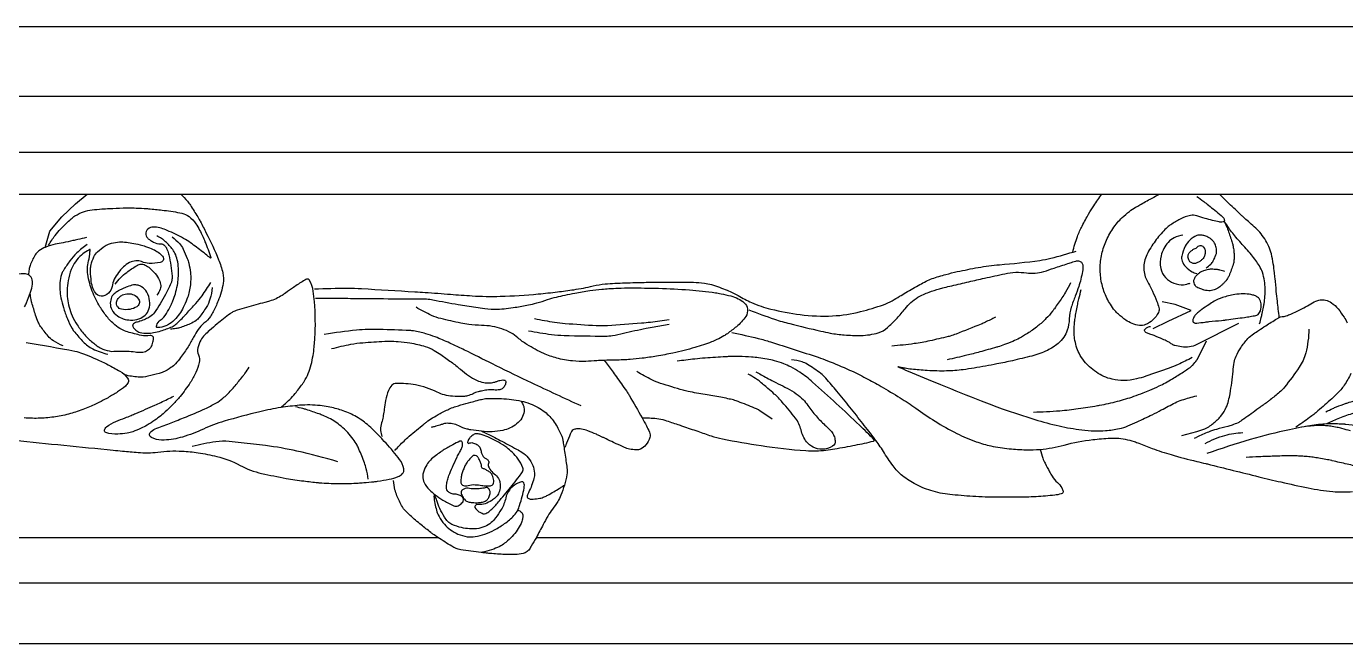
# Model space of a CAD drawing. Header units: millimetres. Extents: x 119.1 to 211.3, y 226 to 289.5.
# Drawn here: x 195.33 to 200.98, y 235.66 to 238.31 of the extents above; entities that cross this region are included whole.
import ezdxf

# ---------------------------------------------------------------- set-up
doc = ezdxf.new("R2010")
doc.units = ezdxf.units.MM

# ---------------------------------------------------------------- blocks, each defined once
blk = doc.blocks.new('*U272')
at = {"color": 0}
for p, q in [((-5.5, 1.3246), (5.5, 1.3246)), ((-5.5, 1.0257), (5.5, 1.0257)), ((-5.5, 0.7848), (5.5, 0.7848)), ((-5.5, 0.6046), (5.5, 0.6046)), ((-5.5, -0.8685), (-4.422, -0.8685)), ((-1.1884, -0.8685), (2.2457, -0.8685)), ((2.6683, -0.8685), (5.5, -0.8685)), ((-5.5, -1.064), (5.5, -1.064)), ((-5.5, -1.3246), (5.5, -1.3246))]:
    blk.add_line(p, q, dxfattribs=at)
for points in [[(-5.5, 0.5948, -0.006369), (-5.4698, 0.573, -0.009162), (-5.4493, 0.5571, -0.005443), (-5.3957, 0.5132, -0.030468), (-5.3867, 0.5047, -0.089121), (-5.3823, 0.4979, -0.122519), (-5.3814, 0.492, -0.261688), (-5.3857, 0.4858, -0.154298), (-5.3978, 0.484, -0.017001), (-5.4038, 0.4852, -0.003639), (-5.432, 0.4919, -0.011665), (-5.464, 0.5005, -0.01023), (-5.5, 0.5119)], [(-5.1459, 0.0757, -0.002379), (-5.154, 0.1448, -0.003877), (-5.1585, 0.1873, -0.000634), (-5.1638, 0.2428, 0.001477), (-5.1662, 0.2666, 0.016295), (-5.1713, 0.3051, 0.014482), (-5.1798, 0.348, 0.048156), (-5.1904, 0.3799, 0.043955), (-5.2082, 0.4122, 0.024083), (-5.2296, 0.441, 0.035842), (-5.2463, 0.4586, 0.009209), (-5.2726, 0.4817, -0.010932), (-5.2946, 0.5012, -0.001443), (-5.3063, 0.5121, -0.000304), (-5.3615, 0.5638, -0.006525), (-5.3736, 0.5754, -0.00265), (-5.4028, 0.6046)], [(1.1444, 0.6046, -0.016201), (1.1721, 0.5739, -0.031905), (1.1846, 0.557, -0.00316), (1.2163, 0.507, -0.014002), (1.2231, 0.4955, -0.007372), (1.2271, 0.4881, -0.0011), (1.2529, 0.4376, -0.019396), (1.3055, 0.3231, -0.04104), (1.3238, 0.2663, -0.098595), (1.3252, 0.2215, -0.055992), (1.3038, 0.1461, -0.018167), (1.2828, 0.0996, -0.040526), (1.271, 0.08, -0.067633), (1.2428, 0.0502, 0.075416), (1.2179, 0.023, 0.027608), (1.1987, -0.0091, -0.021775), (1.1749, -0.0502, -0.016026), (1.1428, -0.0971, -0.027167), (1.1214, -0.1231, -0.060224), (1.1015, -0.1402, -0.040173), (1.0673, -0.1593, -0.03923), (1.0505, -0.1654, -0.014214), (1.0028, -0.1772, -0.068759), (0.9607, -0.1805, -0.049693), (0.9033, -0.1712)], [(4.9685, 0.3556, -0.025445), (4.9887, 0.4226, -0.03641), (5.0085, 0.4673, -0.001646), (5.0232, 0.4946, -0.001828), (5.0366, 0.5191, -0.021089), (5.0584, 0.555, -0.014573), (5.0936, 0.6046)], [(5.5, 0.5119, 0.132669), (5.4739, 0.5133, 0.07201), (5.4293, 0.4969, 0.016376), (5.3886, 0.4731, 0.045651), (5.3751, 0.4628, 0.020223), (5.3533, 0.441, 0.018721), (5.3317, 0.4157, 0.019929), (5.3126, 0.3895, 0.018075), (5.2937, 0.3591, 0.047815), (5.2803, 0.3294, 0.0537), (5.274, 0.301, 0.06301), (5.2744, 0.2705, 0.068271), (5.282, 0.2433, 0.022108), (5.2927, 0.2215, -0.014183), (5.31, 0.1877, -0.015529), (5.329, 0.1441, -0.026537), (5.338, 0.1177, -0.183985), (5.3361, 0.0967, -0.093816), (5.3121, 0.0644, -0.091182), (5.2806, 0.0446, -0.127773), (5.2541, 0.0413, -0.061666), (5.2237, 0.0491, -0.061047), (5.1958, 0.0642, -0.024511), (5.1647, 0.0887, -0.04297), (5.149, 0.105, -0.028235), (5.1298, 0.1316, -0.031116), (5.1153, 0.1576, -0.024113), (5.1024, 0.1884, -0.02784), (5.0941, 0.2161, -0.027394), (5.0884, 0.247, -0.027881), (5.0862, 0.2777, -0.026507), (5.0873, 0.3093, -0.027039), (5.0918, 0.34, -0.025101), (5.0996, 0.371, -0.025811), (5.1103, 0.4002, -0.024265), (5.1238, 0.4282, -0.023458), (5.1404, 0.4556, -0.025488), (5.1605, 0.4824, -0.029188), (5.1805, 0.5037, -0.025676), (5.2116, 0.5304, -0.032929), (5.2381, 0.5482, -0.003993), (5.2559, 0.5583, -0.001403), (5.3065, 0.5864, -0.004753), (5.3169, 0.592, -0.002047), (5.3411, 0.6046)], [(0.5768, 0.3855, -0.02469), (0.6048, 0.4276, -0.035603), (0.6277, 0.4543, -0.013337), (0.674, 0.4988, -0.043195), (0.6898, 0.5109, -0.055073), (0.7268, 0.529, -0.061084), (0.763, 0.5373, -0.006498), (0.805, 0.541, -0.008451), (0.8374, 0.5429, -0.002293), (0.8958, 0.5451, -0.006753), (0.9157, 0.5455, -0.010496), (0.9522, 0.5449, -0.008512), (0.9973, 0.5425, -0.007499), (1.0129, 0.5412, -0.001983), (1.0718, 0.535, -0.014592), (1.1112, 0.5296, -0.01542), (1.1481, 0.5222, -0.10311), (1.1789, 0.5079, -0.083169), (1.208, 0.4776, -0.032294), (1.2245, 0.4498, -0.01925), (1.2473, 0.4005, -0.019706), (1.2725, 0.3322, -0.743266), (1.2701, 0.3305, -0.008232), (1.2666, 0.3334, 0.005886), (1.2617, 0.3374, 0.006641), (1.237, 0.3568, 0.003248), (1.1859, 0.3955, 0.03842), (1.1556, 0.4147, 0.01759), (1.0853, 0.4488, 0.074476), (1.0329, 0.4632, 0.158537), (1.0073, 0.4582, 0.237566), (0.9936, 0.438, 0.242092), (1.0017, 0.4154, 0.040068), (1.0121, 0.4073, 0.031816), (1.0264, 0.3989, 0.112761), (1.0575, 0.3914, -0.201965), (1.0744, 0.3841, -0.056606), (1.0801, 0.3765, -0.042883), (1.0855, 0.3653, -0.033613), (1.0922, 0.3434, -0.016887), (1.101, 0.2986, -0.025286), (1.1061, 0.2527, -0.058875), (1.105, 0.2329, -0.063016), (1.1012, 0.2207, -0.015367), (1.0781, 0.1738, -0.030431), (1.0305, 0.096, -0.10618), (1.0112, 0.078, -0.029016), (0.9922, 0.0681, -0.024269), (0.9685, 0.0588, -0.018714), (0.9576, 0.0556, 0.025806), (0.9497, 0.0531, 0.087749), (0.9402, 0.0476, 0.174477), (0.9373, 0.0427, 0.101209), (0.9374, 0.0396, 0.052305), (0.9393, 0.0341, 0.065882), (0.9427, 0.0288, 0.038258), (0.9503, 0.021, 0.113276), (0.9691, 0.0109, 0.07616), (1.0004, 0.0073, 0.035259), (1.0272, 0.0102, 0.029733), (1.0583, 0.0177, 0.029635), (1.1065, 0.0356, 0.079648), (1.1227, 0.046, 0.012105), (1.1382, 0.0607, 0.0085), (1.1594, 0.0824, 0.003914), (1.1689, 0.0926, 0.000931), (1.2081, 0.1358, 0.028656), (1.2347, 0.1687, 0.017867), (1.2723, 0.2253)], [(-5.3833, 0.4901, -0.008962), (-5.372, 0.4662, -0.019624), (-5.3675, 0.455, -0.003884), (-5.35, 0.4051, -0.021703), (-5.3473, 0.396, -0.00891), (-5.3439, 0.3811, -0.013672), (-5.3422, 0.3713, -0.010186), (-5.3405, 0.3589, -0.013051), (-5.3397, 0.3492, -0.01292), (-5.3394, 0.3408, -0.009597), (-5.3395, 0.3295, -0.016965), (-5.3401, 0.3207, -0.016636), (-5.3413, 0.3117, -0.034264), (-5.3433, 0.3033, -0.011492), (-5.3515, 0.279, -0.01695), (-5.3614, 0.2544, -0.03325), (-5.3677, 0.2424, -0.031372), (-5.3742, 0.2331, -0.025164), (-5.3836, 0.2225, -0.01711), (-5.3923, 0.2142, -0.017986), (-5.4012, 0.2068, -0.029268), (-5.4098, 0.2009, -0.026507), (-5.4201, 0.1955, -0.047887), (-5.4304, 0.1919, -0.046582), (-5.4416, 0.1902, -0.038855), (-5.4555, 0.1906, -0.043698), (-5.4676, 0.1929, -0.008611), (-5.4726, 0.1944, -0.004094), (-5.4829, 0.1978, -0.023028), (-5.4897, 0.2004, -0.0146), (-5.5, 0.2054)], [(-5.2303, 0.0483, 0.005748), (-5.2231, 0.0754, 0.009459), (-5.2192, 0.0921, 0.000622), (-5.2134, 0.1197, 0.003061), (-5.2122, 0.1253, 0.018791), (-5.2097, 0.1414, 0.009212), (-5.2064, 0.1743, 0.033657), (-5.206, 0.1976, 0.022516), (-5.2094, 0.2323, 0.045752), (-5.2181, 0.2692, 0.057786), (-5.2309, 0.2964, 0.017496), (-5.2466, 0.3198, 0.015838), (-5.2656, 0.3444, 0.011768), (-5.2879, 0.3703, -0.006107), (-5.3315, 0.4196, -0.01939), (-5.3501, 0.4429, -0.010017), (-5.3833, 0.4901)], [(-5.4597, 0.2882, 0.054948), (-5.4399, 0.3038, 0.075889), (-5.429, 0.3185, 0.028791), (-5.4174, 0.3435, 0.068358), (-5.4147, 0.3549, 0.041564), (-5.4145, 0.3643, 0.035486), (-5.416, 0.3752, 0.089424), (-5.4238, 0.3944, 0.080593), (-5.439, 0.4116, 0.049187), (-5.4489, 0.4182, 0.032627), (-5.4651, 0.4255, 0.078998), (-5.4801, 0.4286, 0.060499), (-5.5, 0.427)], [(0.7392, 0.4178, -0.001531), (0.7014, 0.4093, -0.002861), (0.6811, 0.4049, -0.001493), (0.6388, 0.3962, 0.001866), (0.6051, 0.3892, 0.043731), (0.5648, 0.3769, 0.053937), (0.5347, 0.3608, 0.108721), (0.519, 0.3441, 0.048563), (0.4973, 0.2983, 0.044714), (0.4929, 0.2815, 0.033209), (0.4906, 0.2583)], [(1.106, 0.4215, -0.046792), (1.1381, 0.392, -0.073128), (1.1537, 0.3687, -0.01681), (1.1715, 0.3276, -0.036215), (1.1777, 0.3077, -0.027822), (1.1847, 0.2684, -0.036027), (1.1862, 0.2375, -0.027396), (1.1839, 0.2084, -0.027714), (1.1784, 0.1801, -0.03166), (1.1701, 0.1539, -0.021804), (1.154, 0.1175, -0.040647), (1.1378, 0.0904, -0.03857), (1.1165, 0.0649, -0.079618), (1.0867, 0.0429, -0.084956), (1.0536, 0.0324, -0.034333), (1.0423, 0.0316, -0.193848), (1.0403, 0.0324, -0.201626), (1.0393, 0.0348, -0.069673), (1.0402, 0.042, -0.177604), (1.0553, 0.0631, 0.113485), (1.0822, 0.0923, 0.011914), (1.1011, 0.1273, 0.02226), (1.1099, 0.1466, 0.025375), (1.1204, 0.1772, 0.021992), (1.1292, 0.2136, 0.033818), (1.133, 0.2439, 0.024371), (1.1334, 0.2863, 0.046123), (1.1285, 0.3226, 0.056046), (1.1186, 0.3511, 0.062656), (1.1054, 0.3715, 0.033328), (1.0739, 0.4042, 0.042177), (1.0614, 0.4139, 0.02754), (1.0403, 0.4258)], [(5.4412, 0.4278, 0.084473), (5.4032, 0.4171, 0.102996), (5.3773, 0.3976, 0.059394), (5.3593, 0.3712, 0.056076), (5.3471, 0.3396, 0.117209), (5.3458, 0.2859, 0.140498), (5.367, 0.2461, 0.107799), (5.4025, 0.2224, 0.110014), (5.4439, 0.216, 0.045058), (5.4574, 0.2181, 0.039373), (5.4722, 0.2231)], [(5.5, 0.427, 0.079233), (5.4702, 0.4068, 0.087373), (5.4506, 0.3806, 0.067026), (5.436, 0.3388, 0.140326), (5.4377, 0.3175, 0.099045), (5.4528, 0.2931, 0.079616), (5.4808, 0.2713, 0.031355), (5.4895, 0.2673, 0.026907), (5.5, 0.2638)], [(-5.5, 0.3755, -0.180215), (-5.4844, 0.3835, -0.236626), (-5.4716, 0.3789, -0.113966), (-5.4644, 0.367, -0.113621), (-5.4633, 0.353, -0.040489), (-5.4664, 0.3395, -0.073416), (-5.4697, 0.3326, -0.045928), (-5.4763, 0.3245, -0.035179), (-5.4866, 0.3156, -0.048028), (-5.4917, 0.3124, -0.031892), (-5.5, 0.309)], [(0.7422, 0.3882, 0.038174), (0.6976, 0.3522, 0.048708), (0.668, 0.3183, 0.011962), (0.6421, 0.2801, 0.039288), (0.6354, 0.2677, 0.068831), (0.6259, 0.2343, 0.058223), (0.6249, 0.1933, 0.026978), (0.6299, 0.159, 0.022619), (0.64, 0.1187, 0.025926), (0.6575, 0.0696, 0.029185), (0.6777, 0.0279, 0.046016), (0.6886, 0.0121, 0.015947), (0.7255, -0.0294, 0.086982), (0.7658, -0.0594, 0.063143), (0.8309, -0.0823)], [(1.7172, 0.1979, -0.007324), (1.8583, 0.201, -0.016951), (1.9192, 0.1994, -0.000255), (2.1476, 0.1855, -0.001335), (2.1912, 0.1827, -0.00317), (2.3004, 0.1747, 0.003748), (2.3928, 0.1681, 0.023238), (2.5136, 0.166, 0.017183), (2.6767, 0.1763, 0.005509), (2.7593, 0.1852, 0.006524), (2.8287, 0.1945, 0.022026), (2.9114, 0.2104, -0.035026), (2.9637, 0.219, -0.01156), (3.0052, 0.2219, -0.005484), (3.0929, 0.2251, -0.003089), (3.1676, 0.2266, -0.002249), (3.2702, 0.2274, -0.011307), (3.3428, 0.2261, -0.017834), (3.3887, 0.2225, -0.047314), (3.4196, 0.2161, -0.020883), (3.4868, 0.192, -0.037186), (3.5338, 0.1688, 0.029949), (3.5916, 0.1392, 0.042729), (3.6734, 0.1112, 0.028826), (3.7993, 0.0876, 0.044235), (3.939, 0.0821, 0.051027), (4.0588, 0.1003, 0.020035), (4.1566, 0.1298, 0.049312), (4.1944, 0.1472, 0.00566), (4.2258, 0.1661, -0.006556), (4.2529, 0.1823, -0.00437), (4.3129, 0.2164, -0.009982), (4.3395, 0.2306, -0.034309), (4.3659, 0.2418, -0.016018), (4.4243, 0.2599, -0.013934), (4.4735, 0.2719, -0.007754), (4.5628, 0.2897, -0.025366), (4.6544, 0.3017, 0.0135), (4.8269, 0.3201, 0.029379), (4.8752, 0.3295, 0.012855), (4.9831, 0.3602)], [(5.5, 0.309, -0.060787), (5.491, 0.3065, -0.098594), (5.4853, 0.3067, -0.108419), (5.4733, 0.3126, -0.121306), (5.466, 0.3221, -0.058943), (5.4631, 0.3314, -0.080014), (5.463, 0.3385, -0.06491), (5.466, 0.3495, -0.100205), (5.4702, 0.3556, -0.026171), (5.4744, 0.3593, -0.012306), (5.484, 0.3665, -0.072555), (5.4942, 0.3717, 0.123606), (5.5, 0.3755)], [(0.862, 0.2185, -0.031661), (0.8861, 0.2461, -0.033796), (0.9119, 0.2687, -0.028146), (0.9534, 0.297, -0.080281), (0.9699, 0.3036, -0.186544), (0.9908, 0.3004, -0.079489), (1.0285, 0.2702, -0.059171), (1.0484, 0.2422, -0.079832), (1.0569, 0.2182, -0.130747), (1.0552, 0.1968, -0.095042), (1.0404, 0.1716)], [(3.58, 0.108, 0.01244), (3.6897, 0.0678, 0.021322), (3.7551, 0.0487, 0.003108), (3.8881, 0.0168, 0.010254), (3.9286, 0.0082, 0.027764), (3.989, 0.0002, 0.023711), (4.0603, -0.0019, 0.06731), (4.1347, 0.0095, 0.114054), (4.1737, 0.0315, 0.01004), (4.1926, 0.0495, 0.008114), (4.2151, 0.0725, 0.021015), (4.25, 0.1127, -0.031503), (4.2739, 0.1391, -0.063364), (4.3046, 0.1622, -0.046454), (4.3522, 0.1838, -0.007931), (4.3966, 0.1983, -0.017567), (4.417, 0.2039, -0.000878), (4.4499, 0.2116, -0.000395), (4.5231, 0.2284, -0.001285), (4.5902, 0.2437, -0.000986), (4.6778, 0.2631, -0.091026), (4.7701, 0.2664, 0.113622), (4.8441, 0.2723, 0.005816), (4.8892, 0.2871, -0.004512), (4.9472, 0.3064, -0.00136), (4.9691, 0.3134, -0.002468), (4.9812, 0.3171, -0.143826), (4.9972, 0.3173, -0.176293), (5.0079, 0.3096, -0.130337), (5.0122, 0.2974, -0.068292), (5.0108, 0.2731, -0.01341), (5.0032, 0.2393, -0.014393), (4.9944, 0.2082, -0.020788), (4.9795, 0.1669, 0.017904), (4.9619, 0.1192, 0.072269), (4.9533, 0.0695, -0.072908), (4.9447, 0.0203, -0.070938), (4.93, -0.0093, -0.06537), (4.906, -0.0359, -0.064697), (4.8599, -0.066, -0.050079), (4.7931, -0.0903, -0.006489), (4.7101, -0.1102, -0.008146), (4.6435, -0.1242, -0.005108), (4.5457, -0.142, -0.010665), (4.4986, -0.1491, -0.026115), (4.4275, -0.1544, -0.022476), (4.3447, -0.1526, -0.008552), (4.2765, -0.1468, -0.02132), (4.2494, -0.1429, -0.001154), (4.233, -0.1397, -0.003991), (4.2283, -0.1388, -0.006966), (4.2237, -0.1378, 0.063988), (4.2191, -0.1367, 0.856846), (4.2191, -0.1368, 0.001136), (4.2622, -0.155, 0.002433), (4.4011, -0.2123, 0.001932), (4.5765, -0.283, 0.011297), (4.666, -0.3163, 0.007307), (4.8061, -0.3627, 0.02188), (4.9099, -0.3904, 0.023727), (5.0076, -0.4071, 0.02313), (5.0616, -0.4112, 0.02637), (5.1091, -0.4101, 0.031841), (5.1684, -0.4018, 0.049338), (5.2054, -0.3903, 0.009339), (5.2447, -0.3728, 0.005666), (5.3086, -0.3421, 0.00634), (5.3483, -0.3217, -0.004203), (5.4082, -0.2908, -0.038275), (5.4373, -0.2787, -0.018487), (5.5, -0.2608)], [(-5.3791, 0.2727, 0.027498), (-5.4, 0.2788, 0.039825), (-5.4149, 0.2811, 0.008251), (-5.4356, 0.2822, 0.025317), (-5.4424, 0.2821, 0.045143), (-5.4498, 0.281, 0.01534), (-5.4709, 0.275, 0.065477), (-5.4835, 0.2691, 0.043617), (-5.5, 0.2565)], [(0.48, -0.0315, -0.006572), (0.6892, -0.0694, -0.041036), (0.7221, -0.0787, -0.01065), (0.7379, -0.085, -0.003825), (0.7816, -0.1038, -0.014644), (0.8315, -0.1275, -0.013987), (0.8822, -0.1553, -0.102759), (0.9156, -0.1853, -0.267449), (0.9176, -0.2035, -0.104665), (0.9062, -0.2194, -0.048325), (0.8726, -0.2446, -0.003633), (0.8318, -0.2691, -0.012779), (0.8199, -0.2757, -0.005987), (0.7834, -0.2942, -0.00932), (0.7596, -0.3054, -0.012701), (0.731, -0.3174, -0.011856), (0.6996, -0.3287, -0.014854), (0.6706, -0.3374, -0.01346), (0.6382, -0.3452, -0.01447), (0.6068, -0.3509, -0.013843), (0.5738, -0.355, -0.014219), (0.5408, -0.3573, -0.014024), (0.5073, -0.3576, -0.014077), (0.4721, -0.356, -0.015589)], [(0.4738, 0.1204, 0.017212), (0.4818, 0.1382, 0.006899), (0.4994, 0.1835, 0.068191), (0.5072, 0.218, 0.099199), (0.5044, 0.2423, 0.238296), (0.4874, 0.2596, 0.146534), (0.4492, 0.2609, 0.051562)], [(1.5726, -0.3115, 0.021788), (1.6107, -0.2771, 0.032312), (1.6338, -0.2513, 0.005991), (1.6651, -0.2105, 0.022566), (1.6728, -0.1992, 0.039416), (1.6902, -0.165, 0.038189), (1.7026, -0.1273, 0.01788), (1.7108, -0.088, 0.02011), (1.7154, -0.0525, 0.009465), (1.7196, 0.0078, 0.013469), (1.7206, 0.0503, 0.005879), (1.7202, 0.074, 0.003107), (1.7188, 0.1188, 0.016234), (1.7171, 0.1426, 0.008446), (1.7116, 0.1881, 0.094077), (1.6959, 0.2344, 0.375534), (1.6829, 0.239, 0.043698), (1.6692, 0.2321, 0.013308), (1.627, 0.2045, 0.007412), (1.5929, 0.1801, -0.017441), (1.5782, 0.17, -0.033706), (1.552, 0.1557, -0.034566), (1.5247, 0.1453, -0.013563), (1.5038, 0.1396, 0.007373), (1.4653, 0.1296, 0.008597), (1.3853, 0.1061, 0.036343), (1.367, 0.0988, 0.050439), (1.3549, 0.0914, 0.010027), (1.2994, 0.0474, 0.008789), (1.2673, 0.0199, 0.012408), (1.2453, -0.0006, 0.077091), (1.2294, -0.0219, 0.05822), (1.2166, -0.0546, 0.167023), (1.219, -0.0858, -0.157316), (1.2221, -0.1187, -0.050131), (1.2083, -0.1608, -0.044692), (1.1842, -0.2042, -0.018227), (1.1405, -0.2638, -0.028734), (1.1093, -0.2988, -0.009754), (1.0771, -0.3299, -0.017329), (1.0581, -0.3464, -0.019324), (1.0327, -0.3652, -0.015107), (0.9988, -0.387, -0.026671), (0.9733, -0.4005, -0.019953), (0.9377, -0.4153, -0.049735), (0.9141, -0.4215, -0.029597), (0.8733, -0.4254, -0.080458), (0.8225, -0.4191, -0.388126), (0.8162, -0.4087, -0.183391), (0.8252, -0.3942, -0.065744), (0.8655, -0.3712, -0.00842), (0.9049, -0.3558, 0.012807), (0.9308, -0.3455, 0.001407), (0.9508, -0.3368, 0.000342), (1.0329, -0.3009, 0.007475), (1.0586, -0.2892, 0.003472), (1.1134, -0.2627)], [(5.5, 0.2054, -0.119666), (5.4964, 0.2087, -0.051058), (5.4912, 0.2188, -0.023789), (5.4881, 0.2278, -0.072353), (5.4877, 0.2309, -0.086834), (5.4885, 0.2356, -0.031186), (5.4938, 0.2475, -0.032452), (5.4974, 0.2535, -0.056448), (5.5, 0.2565)], [(-5.5, 0.0509, -0.001965), (-5.4633, 0.0554, -0.004206), (-5.4461, 0.0574, -0.000819), (-5.3937, 0.0627, 0.003078), (-5.3798, 0.0641, 0.005897), (-5.3723, 0.0651, 0.00057), (-5.2948, 0.0757, 0.007683), (-5.2704, 0.0795, 0.007834), (-5.2466, 0.0839, 0.222035), (-5.2299, 0.0962, 0.138659), (-5.2229, 0.1276, 0.092578), (-5.2285, 0.1508, 0.146308), (-5.2386, 0.1624, 0.050149), (-5.2518, 0.1691, 0.046178), (-5.2672, 0.1734, 0.045896), (-5.2996, 0.1763, 0.039815), (-5.337, 0.1733, 0.038466), (-5.3898, 0.1605, 0.055212), (-5.4243, 0.1448, 0.011659), (-5.4479, 0.13, 0.00886), (-5.4782, 0.1093, 0.01449), (-5.4855, 0.1038, 0.007038), (-5.5, 0.0919)], [(0.6387, -0.0468, -0.048012), (0.5974, -0.025, -0.073473), (0.5746, -0.0047, -0.020229), (0.5424, 0.0371, -0.05215), (0.5324, 0.055, -0.02248), (0.5211, 0.085, -0.012859), (0.505, 0.1386, -0.020134), (0.5019, 0.1521, -0.010384), (0.4975, 0.1784)], [(1.2788, 0.2033, -0.049808), (1.2688, 0.1539, -0.065073), (1.2527, 0.1187, -0.024744), (1.2225, 0.0754, -0.07021), (1.2091, 0.0623, -0.054464), (1.1844, 0.0481, -0.031066), (1.1377, 0.0309, -0.032214), (1.1228, 0.0275, -0.020904), (1.0996, 0.0247)], [(1.7207, 0.1586, -0.000021), (1.8263, 0.1577, -0.000049), (1.8713, 0.1573, -0.000017), (2.1934, 0.1545, -0.001255), (2.1978, 0.1545, -0.049288), (2.2251, 0.1514, 0.012294), (2.3331, 0.1311, 0.002441), (2.4085, 0.1192, 0.004718), (2.4475, 0.1135, 0.043396), (2.5006, 0.1111, 0.029533), (2.5782, 0.1188, 0.010278), (2.634, 0.129, 0.015801), (2.67, 0.1374, 0.016932), (2.7167, 0.1517, -0.021277), (2.7541, 0.1628, -0.008253), (2.7912, 0.1714, -0.007276), (2.8335, 0.1799, -0.010253), (2.8971, 0.1904, -0.012441), (2.9498, 0.1966, -0.007169), (2.9786, 0.1989, -0.005047), (3.0196, 0.2011, -0.011906), (3.0721, 0.2021, -0.005172), (3.1928, 0.2004, -0.013513), (3.325, 0.1936, -0.016011), (3.4359, 0.1813, -0.01549), (3.4604, 0.177, -0.008988), (3.5022, 0.1675, -0.056917), (3.534, 0.1558, -0.063191), (3.5594, 0.1386, -0.184948), (3.5737, 0.1114, -0.175477), (3.5664, 0.0799, -0.039677), (3.5479, 0.0558, -0.040455), (3.5262, 0.0354, -0.010613), (3.4875, 0.0057, -0.028744), (3.4724, -0.004, -0.016171), (3.4429, -0.0196, -0.020845), (3.4192, -0.0299, -0.011427), (3.3847, -0.0424, -0.010796), (3.3476, -0.0539, -0.008428), (3.3021, -0.0662, -0.008078), (3.2542, -0.0774, -0.011651), (3.184, -0.091, -0.013403), (3.1224, -0.0997, -0.006567), (3.0713, -0.1049, -0.01112), (3.041, -0.1069, -0.008014), (3.0068, -0.1078, 0.005673), (2.9585, -0.1089, 0.009995), (2.9274, -0.1106, -0.006669), (2.8807, -0.1134, -0.040185), (2.823, -0.1115, -0.033832), (2.7555, -0.0991, -0.044835), (2.7, -0.0796, -0.032379), (2.6282, -0.041, -0.043894), (2.5893, -0.0118, 0.058874), (2.5596, 0.0092, 0.041217), (2.5202, 0.0266, 0.042114), (2.4794, 0.037, 0.038038), (2.4333, 0.0411, -0.032018), (2.3786, 0.0453, -0.015961), (2.3444, 0.0512, -0.006336), (2.259, 0.0701, -0.050175), (2.2194, 0.0836, -0.027653), (2.1524, 0.119)], [(4.9595, 0.2242, -0.01079), (4.937, 0.1833, -0.018105), (4.9222, 0.1598, -0.002893), (4.8899, 0.113, -0.012253), (4.8819, 0.1022, -0.030232), (4.8538, 0.0701, -0.027516), (4.8191, 0.0387, -0.013362), (4.7958, 0.0208, -0.015843), (4.7752, 0.0068, -0.018104), (4.7404, -0.0135, -0.022371), (4.711, -0.0276, -0.012317), (4.6761, -0.0414, -0.015299), (4.6475, -0.051, -0.004834), (4.6416, -0.0527, -0.000397), (4.5695, -0.0728, -0.008727), (4.5139, -0.0872, -0.005827), (4.4302, -0.1063)], [(5.4811, -0.0971, -0.011215), (5.4199, -0.1266, -0.018741), (5.3823, -0.142, -0.00772), (5.2817, -0.1772, -0.02015), (5.2424, -0.1885, -0.056974), (5.1878, -0.1954, -0.062093), (5.1376, -0.1898, -0.045356), (5.1023, -0.1778, -0.045535), (5.0699, -0.1598, -0.034827), (5.04, -0.1362, -0.041123), (5.018, -0.1126, -0.044802), (4.9956, -0.0784, -0.056483), (4.9837, -0.0482, -0.027724), (4.9766, -0.0146, -0.038042), (4.9747, 0.0103, -0.013673), (4.9757, 0.0456, -0.02337), (4.9777, 0.0661, -0.008297), (4.9797, 0.0779, -0.001779), (4.9899, 0.1329, -0.013228), (4.9948, 0.1551, -0.007266), (5.0052, 0.1949)], [(-5.5, -0.4139, 0.041087), (-5.4647, -0.4024, 0.061449), (-5.443, -0.39, 0.024429), (-5.4078, -0.3608, 0.051621), (-5.3934, -0.3446, 0.04287), (-5.373, -0.3104, 0.057057), (-5.3631, -0.2821, 0.011618), (-5.3569, -0.252, 0.007441), (-5.3492, -0.2047, 0.021623), (-5.344, -0.1554, -0.028517), (-5.3395, -0.118, -0.061699), (-5.3312, -0.0911, -0.041448), (-5.311, -0.0544, -0.038808), (-5.2806, -0.0157, -0.05871), (-5.2559, 0.0056, -0.003388), (-5.2344, 0.0199, -0.002417), (-5.204, 0.0396, -0.003619), (-5.156, 0.0699, -0.017685), (-5.1459, 0.0757, -0.113304), (-5.1339, 0.0789, 0.076231), (-5.1158, 0.0823, 0.020263), (-5.0962, 0.0901, 0.008169), (-5.0486, 0.1122, 0.031778), (-5.0174, 0.1299, -0.035753), (-4.9896, 0.1453, -0.084933), (-4.9707, 0.1505, -0.071463), (-4.9475, 0.1494, -0.105281), (-4.9219, 0.1387, -0.074453), (-4.8935, 0.1118, -0.021847), (-4.868, 0.0763, -0.03426), (-4.8544, 0.052, -0.010433)], [(-4.8389, -0.1656, -0.042115), (-4.8671, -0.2153, -0.048687), (-4.8988, -0.2532, -0.011368), (-4.9209, -0.2738, -0.004352), (-4.9801, -0.326, -0.019798), (-5.0159, -0.3545, -0.012541), (-5.0751, -0.3958)], [(2.6611, 0.0706, 0.011257), (2.7464, 0.055, 0.021338), (2.7918, 0.0497, 0.003184), (2.9254, 0.0407, 0.019336), (2.9475, 0.0403, 0.012465), (2.9733, 0.0413, 0.002207), (3.1192, 0.0517, 0.012111), (3.1581, 0.0556, 0.005875), (3.238, 0.0665)], [(4.6373, 0.0766, -0.006734), (4.5939, 0.0549, -0.016045), (4.5753, 0.0466, -0.004546), (4.4682, 0.004, -0.019839), (4.4432, -0.0045, -0.014736), (4.4342, -0.0069, -0.001688), (4.3553, -0.0252, -0.022328), (4.2889, -0.0372, -0.015502), (4.1924, -0.0473)], [(5.5, 0.0919, 0.041441), (5.4948, 0.0865, 0.043073), (5.4907, 0.0806, 0.018196), (5.4861, 0.0717, 0.032988), (5.4841, 0.0666, 0.069497), (5.483, 0.0605, 0.121173), (5.4838, 0.0571, 0.12445), (5.4853, 0.0552, 0.050458), (5.4905, 0.0522, 0.071244), (5.495, 0.0509, 0.066825), (5.5, 0.0509)], [(-5.0186, 0.0249, -0.05734), (-5.0326, -0.0771, -0.087668), (-5.0606, -0.1387, -0.015842), (-5.1231, -0.2239, -0.054814), (-5.1446, -0.2458, -0.003086), (-5.1848, -0.2784, -0.011103), (-5.1962, -0.2871, -0.000627), (-5.2337, -0.3144, -0.000713), (-5.2667, -0.3383, -0.001749), (-5.2958, -0.3591, -0.003371), (-5.311, -0.3697, -0.043016), (-5.3227, -0.3764, -0.020923), (-5.3481, -0.3869, -0.0287), (-5.3666, -0.3924, 0.010967), (-5.4153, -0.4052, 0.023894), (-5.4489, -0.4165, 0.015247), (-5.5, -0.4384)], [(2.8604, -0.3046, -0.003232), (2.6479, -0.2056, -0.004486), (2.4959, -0.1319, -0.000434), (2.3744, -0.0715, 0.001903), (2.3467, -0.0578, 0.009325), (2.2974, -0.0348, 0.007456), (2.2348, -0.0082, 0.030084), (2.1944, 0.0055, 0.023762), (2.1417, 0.0173, 0.032244), (2.1256, 0.019, 0.004021), (1.9958, 0.0236, 0.029548), (1.8975, 0.0205, 0.020798), (1.7591, 0.002)], [(2.6349, 0.0181, 0.013558), (2.733, 0.0026, 0.024666), (2.7875, -0.0018, 0.00711), (2.9654, -0.0047, 0.043821), (2.9942, -0.0023, 0.015512), (3.0421, 0.0076, -0.007659), (3.1387, 0.0291, -0.00802), (3.1731, 0.0357, -0.004274), (3.238, 0.0464)], [(3.506, 0.0106, -0.008369), (3.6201, -0.0148, -0.018143), (3.672, -0.0293, -0.002869), (3.8764, -0.0956, -0.014358), (3.9167, -0.1103, -0.011896), (4.0114, -0.1504, -0.015571), (4.0819, -0.185, -0.009202), (4.1463, -0.2206, -0.007043), (4.2288, -0.2699, -0.017175), (4.2955, -0.3141, 0.0138), (4.378, -0.3698, 0.025543), (4.4709, -0.4223, 0.030019), (4.5544, -0.4579, 0.033164), (4.6179, -0.4759, 0.027579), (4.6962, -0.4882, 0.020183), (4.7685, -0.4926, 0.024409), (4.8284, -0.4908, 0.048291), (4.9319, -0.4726, -0.040829), (5.054, -0.4492, -0.010667), (5.1302, -0.4426, -0.031393), (5.1562, -0.4425, -0.033538), (5.1934, -0.4473, -0.031542), (5.232, -0.4574, -0.013691), (5.2522, -0.4648, 0.004806), (5.3094, -0.4867, 0.018081), (5.3905, -0.5136, 0.013646), (5.5, -0.5423)], [(5.5, -0.0413, -0.081302), (5.4689, -0.051, -0.07654), (5.4343, -0.0507, -0.011971), (5.4067, -0.0455, -0.061305), (5.4015, -0.0437, -0.038006), (5.388, -0.0357, 0.038745), (5.3745, -0.0278, 0.009695), (5.3538, -0.0181, 0.005587), (5.3173, -0.0025, 0.032079), (5.2994, 0.0036, -0.040317), (5.2852, 0.0087, -0.121298), (5.2786, 0.0139, -0.163596), (5.2765, 0.0199, -0.183459), (5.2781, 0.0243, -0.069918), (5.2872, 0.0322, -0.066897), (5.2941, 0.0355, -0.066215), (5.3017, 0.0369)], [(1.7905, -0.0585, -0.017637), (1.873, -0.0398, -0.028914), (1.9242, -0.0331, -0.003553), (2.018, -0.0269, -0.016364), (2.0384, -0.0264, -0.020401), (2.076, -0.0282, -0.015093), (2.1265, -0.0343, -0.0375), (2.1918, -0.0491, -0.059189), (2.2306, -0.0663, -0.01562), (2.2581, -0.0838, -0.009196), (2.3032, -0.1158, -0.017307), (2.3429, -0.1472, 0.019843), (2.3777, -0.1745, 0.049802), (2.4122, -0.1945, 0.062406), (2.4426, -0.2039, 0.048499), (2.4659, -0.2058, 0.054155), (2.4866, -0.2031, 0.043843), (2.4988, -0.1991, -0.0416), (2.5115, -0.1948, -0.056413), (2.5252, -0.193, -0.095811), (2.5333, -0.1944, -0.299281), (2.5372, -0.1998, -0.117614), (2.5342, -0.2151, -0.108394), (2.5244, -0.2282, -0.122066), (2.5115, -0.2348, -0.097007), (2.4853, -0.2357, 0.085738), (2.4558, -0.2361, 0.006364), (2.4326, -0.2407, 0.011163), (2.4194, -0.2438, 0.052117), (2.3969, -0.2522, -0.048277), (2.3726, -0.2614, -0.061428), (2.3552, -0.264, -0.023323), (2.3088, -0.2629, -0.096094), (2.2424, -0.2451, 0.067329), (2.1497, -0.2145, 0.049812), (2.0681, -0.2075, 0.200037), (2.0486, -0.216, 0.095408), (2.0345, -0.2377, 0.054322), (2.0221, -0.2813, 0.008074), (2.0164, -0.3183, -0.01125), (2.0121, -0.3448, -0.017886), (2.0065, -0.3703, 0.016511), (2.0003, -0.398, 0.090445), (2.0002, -0.41, 0.040512), (2.0069, -0.4359)], [(2.9585, -0.1089, -0.004092), (2.9928, -0.1536, -0.007252), (3.0116, -0.1793, -0.000603), (3.0544, -0.2398, -0.006465), (3.0583, -0.2455, -0.016171), (3.0673, -0.26, -0.002499), (3.1219, -0.3557, -0.010012), (3.1403, -0.3898, -0.012992), (3.1532, -0.4166, -0.17323), (3.1551, -0.4406, -0.116381), (3.1383, -0.4716, -0.090591), (3.1156, -0.4893, -0.134385), (3.0965, -0.4934, -0.040425), (3.0675, -0.4896, -0.052188), (3.046, -0.4825, -0.00135), (3.011, -0.4666, -0.004195), (2.9997, -0.4613, -0.000042), (2.9674, -0.4459, -0.000241), (2.9618, -0.4432, -0.000813), (2.9508, -0.438, 0.00012), (2.9399, -0.4327, 0.01232), (2.9257, -0.4263, 0.004864), (2.8893, -0.4114, 0.054319), (2.8615, -0.4037, 0.072506), (2.8398, -0.4033, 0.089014), (2.8263, -0.4076, 0.140311), (2.8197, -0.4139, 0.030476), (2.814, -0.4251, 0.009063), (2.7979, -0.4642, 0.005279), (2.795, -0.4721, 0.003843), (2.791, -0.483)], [(3.1219, -0.3557, -0.030226), (3.185, -0.3583, -0.054706), (3.2192, -0.3656, -0.000449), (3.2753, -0.3842, -0.001242), (3.2956, -0.391, -0.0027), (3.3604, -0.4134, 0.003035), (3.4181, -0.4332, 0.033291), (3.466, -0.4459, 0.009754), (3.6324, -0.4749, 0.021132), (3.824, -0.4962, 0.047262), (3.9104, -0.494, 0.012331), (3.9478, -0.4885, 0.005193), (4.0361, -0.4725, 0.01248), (4.1143, -0.4554, 0.243274), (4.1176, -0.4525, 0.295023), (4.117, -0.4497, 0.008894), (4.0542, -0.3873, 0.009324), (3.8532, -0.202, 0.036935), (3.7983, -0.16, 0.023706), (3.7591, -0.137, 0.032597), (3.7289, -0.1236, 0.018927), (3.689, -0.1105, 0.024963), (3.658, -0.1034, 0.012302), (3.6212, -0.0977, 0.015298), (3.5913, -0.0947, 0.012441), (3.5381, -0.0925, 0.014274), (3.4916, -0.093, 0.0061), (3.4807, -0.0935, 0.000746), (3.3921, -0.0993, 0.011106), (3.3477, -0.1033, 0.006493), (3.2721, -0.1127)], [(4.8284, -0.4908, 0.020199), (4.8403, -0.529, 0.034217), (4.8498, -0.5507, 0.006135), (4.8692, -0.587, 0.011313), (4.8805, -0.6063, 0.072738), (4.9025, -0.6327, -0.082495), (4.9215, -0.6563, -0.07954), (4.9268, -0.6708, -0.20205), (4.9255, -0.677, -0.16897), (4.9189, -0.6818, -0.047627), (4.8911, -0.6875, -0.012904), (4.811, -0.6941, -0.012731), (4.7296, -0.6965, -0.002376), (4.6639, -0.6965, -0.002743), (4.6071, -0.6959, -0.012032), (4.5527, -0.6937, -0.006511), (4.4524, -0.6859, -0.04622), (4.3696, -0.6707, -0.049493), (4.2964, -0.642, -0.05307), (4.2389, -0.6044, -0.061432), (4.1978, -0.5614, -0.023646), (4.1563, -0.4999, 0.02719), (4.1199, -0.4467, 0.002016), (4.0683, -0.38, 0.001894), (4.0128, -0.3096, 0.006002), (3.9576, -0.2416, 0.007114), (3.9095, -0.1854, 0.049842), (3.8877, -0.1652, 0.021559), (3.8312, -0.1261, 0.071008), (3.8077, -0.1156, 0.039048), (3.762, -0.1063)], [(4.7999, -0.3305, 0.013027), (4.9127, -0.3249, 0.018345), (4.9924, -0.3158, 0.000902), (5.0741, -0.3033, 0.007819), (5.0835, -0.3017, 0.017983), (5.1605, -0.2844, 0.019538), (5.2301, -0.2632, 0.007384), (5.2703, -0.2486, 0.010369), (5.2986, -0.2371, 0.009814), (5.3392, -0.2187, 0.014386), (5.3663, -0.2048, 0.010484), (5.3957, -0.1878, 0.006365), (5.4432, -0.1582, 0.005901), (5.4515, -0.1528, 0.002344), (5.472, -0.1388, 0.057894), (5.4834, -0.1288, 0.032839), (5.5, -0.1079)], [(0.4308, -0.452, 0.000634), (0.8542, -0.4941, 0.001116), (0.8936, -0.4979, 0.000657), (0.9605, -0.504, 0.054324), (1.0445, -0.5025, -0.043522), (1.1492, -0.4984, -0.026184), (1.218, -0.5053, -0.022111), (1.2984, -0.5213, -0.06288), (1.3978, -0.5594, 0.067855), (1.4903, -0.5938, 0.010533), (1.5957, -0.6152, 0.014854), (1.6712, -0.6265, 0.002575), (1.732, -0.6335, 0.00975), (1.7482, -0.6349, 0.008993), (1.7881, -0.637, 0.009154), (1.8273, -0.6376, 0.006557), (1.866, -0.637, 0.006602), (1.9044, -0.6354, 0.007186), (1.928, -0.6337, 0.003859), (1.9719, -0.6297, 0.015609), (1.9869, -0.6277, 0.004579), (2.0377, -0.619, 0.052528), (2.0754, -0.6079, 0.095991), (2.0935, -0.596, 0.250492), (2.1002, -0.5748, 0.119022), (2.0819, -0.5339, 0.006928), (2.0549, -0.4999, 0.012247), (2.0388, -0.4812, 0.001554), (2.0088, -0.4482, 0.00376), (1.9963, -0.4347, 0.012726), (1.9725, -0.4106, 0.011016), (1.9436, -0.3842, 0.029511), (1.9195, -0.3654, 0.026024), (1.8898, -0.3472, 0.023514), (1.8626, -0.334, 0.022318), (1.8327, -0.3228, 0.016164), (1.806, -0.3151, 0.014379), (1.7755, -0.3082, 0.023249), (1.7415, -0.3032, 0.018191), (1.6976, -0.3004, 0.028848), (1.6528, -0.3018, 0.01598), (1.5726, -0.3115, 0.021156), (1.483, -0.3292, 0.012134), (1.3293, -0.3703, 0.037718), (1.2404, -0.4038, -0.03725), (1.1505, -0.4378, -0.058484), (1.0725, -0.4513, -0.104466), (1.0283, -0.4444, -0.059095), (1.0143, -0.4371, -0.156431), (1.0106, -0.4323, -0.259947), (1.0128, -0.4186, -0.13249), (1.0335, -0.4031, -0.006361), (1.0644, -0.3913, 0.006486), (1.0953, -0.3795, 0.000298), (1.1238, -0.3681, 0.000264), (1.1559, -0.3553, 0.011711), (1.2474, -0.3162, 0.022236), (1.294, -0.2924, 0.046075), (1.324, -0.2715, 0.034048), (1.3595, -0.2372, 0.009887), (1.3763, -0.2179, 0.004795), (1.4095, -0.1772, 0.01678), (1.4189, -0.1646, 0.008182), (1.4368, -0.138)], [(3.6797, -0.3619, 0.025386), (3.6285, -0.3266, 0.042277), (3.5951, -0.3097, 0.005424), (3.5253, -0.2825, 0.03249), (3.5133, -0.2788, 0.004342), (3.4895, -0.2734, 0.003421), (3.459, -0.267, 0.012635), (3.3919, -0.2551, -0.011674), (3.3193, -0.2424, -0.022043), (3.2975, -0.237, -0.004865), (3.2004, -0.2075, -0.040312), (3.1639, -0.1928, -0.021515), (3.0996, -0.1569)], [(3.6097, -0.1574, 0.004918), (3.6562, -0.1835, 0.007701), (3.6863, -0.1994, 0.002568), (3.7247, -0.2187, -0.005051), (3.7441, -0.2286, -0.034704), (3.7831, -0.2525, -0.041868), (3.812, -0.277, -0.043734), (3.8329, -0.302, 0.024841), (3.8681, -0.3475, 0.031895), (3.906, -0.3864, -0.038541), (3.937, -0.4191, -0.082073), (3.9445, -0.4323, -0.057253), (3.9497, -0.4534, -0.283037), (3.9387, -0.4776, -0.154968), (3.8944, -0.4906, -0.107814), (3.8557, -0.4813, -0.116941), (3.8273, -0.4581, -0.106346), (3.8035, -0.4077, 0.106723), (3.7797, -0.3575, 0.015429), (3.723, -0.2883, 0.02825), (3.6888, -0.2533, 0.008636), (3.6617, -0.2293, 0.006242), (3.6233, -0.1973, 0.027211), (3.6088, -0.1868, 0.01304), (3.5769, -0.1674)], [(-4.9456, -0.3299, -0.010593), (-4.9165, -0.3154, -0.019712), (-4.9004, -0.3086, -0.001784), (-4.859, -0.2931, -0.010918), (-4.8522, -0.2907, -0.011117), (-4.8262, -0.283, -0.010906), (-4.7994, -0.2763, -0.009656), (-4.7696, -0.2701, -0.009927), (-4.7405, -0.2653, -0.007884), (-4.7061, -0.2608, -0.008426), (-4.6739, -0.2577, -0.006174), (-4.6341, -0.255, -0.00681), (-4.5981, -0.2535, -0.004707), (-4.5922, -0.2534, -0.000343), (-4.5115, -0.2528, -0.008505), (-4.4762, -0.2531, -0.004718), (-4.4127, -0.2554)], [(-4.939, -0.3778, -0.008869), (-4.8868, -0.3557, -0.015424), (-4.8562, -0.3444, -0.000462), (-4.7947, -0.324, -0.005181), (-4.7892, -0.3222, -0.004302), (-4.7574, -0.3127, -0.005765), (-4.7336, -0.3061, -0.010299), (-4.7093, -0.3002, -0.0096), (-4.683, -0.2949, -0.009354), (-4.6561, -0.2906, -0.010096), (-4.6311, -0.2875, -0.005403), (-4.5977, -0.2845, -0.00703), (-4.5719, -0.2828, -0.00189), (-4.5685, -0.2826, -0.000092), (-4.4988, -0.2795, -0.003296), (-4.4648, -0.2783, -0.001898), (-4.4058, -0.2767)], [(2.0613, -0.4953, -0.010109), (2.1008, -0.455, -0.018494), (2.1236, -0.4343, -0.002649), (2.186, -0.3822, -0.01538), (2.1971, -0.3736, -0.017561), (2.2232, -0.356, -0.014934), (2.2552, -0.3373, -0.018633), (2.2992, -0.3154, -0.035643), (2.3233, -0.3065, -0.002145), (2.3451, -0.3003, -0.001105), (2.3875, -0.2885, -0.001159), (2.414, -0.2813, -0.001612), (2.433, -0.2762, -0.05466), (2.4565, -0.2727, -0.020819), (2.5188, -0.2728, -0.021224), (2.5619, -0.2766, -0.022029), (2.6029, -0.2837, -0.036004), (2.6413, -0.2952, -0.037139), (2.6766, -0.3116, -0.03748), (2.7045, -0.33, -0.04379), (2.7255, -0.3494, -0.031262), (2.7448, -0.3736, -0.03127), (2.7609, -0.4, -0.021836), (2.7774, -0.4348, -0.057073), (2.7816, -0.449, -0.003494), (2.7829, -0.4573, -0.001125), (2.787, -0.483, -0.003918), (2.7965, -0.5487, -0.008896), (2.8, -0.5777, -0.067455), (2.7993, -0.5985, -0.029676), (2.7887, -0.6442, -0.02423), (2.7737, -0.6874, -0.03625), (2.7602, -0.7149, -0.038157), (2.7379, -0.7471, 0.040516), (2.7171, -0.7776, 0.011003), (2.6976, -0.8136, -0.007239), (2.6683, -0.8685, -0.009881), (2.6465, -0.9062, -0.021427), (2.6354, -0.9229, -0.14464), (2.6201, -0.9346, -0.080155), (2.5864, -0.9417, -0.020573), (2.5331, -0.942, -0.017218), (2.4695, -0.9376, -0.000784), (2.4497, -0.9355, -0.000863), (2.4318, -0.9335, -0.012898), (2.3439, -0.9214, -0.055082), (2.3239, -0.9158, -0.040503), (2.3059, -0.9068, -0.011395), (2.2457, -0.8685, -0.00076), (2.2248, -0.8544, -0.005106), (2.2217, -0.8523, -0.014507), (2.2157, -0.8478, -0.002045), (2.1744, -0.8147, -0.014528), (2.1274, -0.7745, -0.024404), (2.1014, -0.7484, -0.062685), (2.0937, -0.7373, -0.015971), (2.0706, -0.6899, -0.047514), (2.062, -0.6644, -0.03187), (2.0553, -0.625)], [(1.9478, -0.6183, 0.01867), (1.9388, -0.5741, 0.031386), (1.9309, -0.5484, 0.008482), (1.9076, -0.49, 0.028254), (1.8993, -0.473, 0.032047), (1.8823, -0.4466, 0.028064), (1.8594, -0.419, 0.027099), (1.8308, -0.3915, 0.035039), (1.8062, -0.3731, 0.020608), (1.7781, -0.3565, 0.02572), (1.7544, -0.3454, 0.013), (1.7367, -0.3387, 0.004248), (1.6818, -0.3201, 0.01709), (1.667, -0.3158, 0.008165), (1.6355, -0.3083)], [(2.6029, -0.2837, -0.085672), (2.614, -0.3066, -0.10213), (2.6156, -0.3279, -0.101994), (2.6057, -0.3566, -0.093416), (2.5839, -0.3815, -0.114376), (2.5241, -0.4094, -0.082487), (2.4333, -0.4134, -0.00847), (2.3872, -0.4071, -0.024612), (2.3716, -0.4039, -0.055008), (2.3357, -0.3903, 0.074905), (2.309, -0.3813, 0.037132), (2.2865, -0.3791, 0.068635), (2.2743, -0.3805, 0.018817), (2.2604, -0.3846, -0.01153), (2.2377, -0.3916, -0.007922), (2.2301, -0.3937, -0.004467), (2.2166, -0.3969)], [(-5.5, -0.5423, -0.000082), (-5.4612, -0.5518, -0.000436), (-5.4539, -0.5536, -0.000079), (-5.344, -0.5809, 0.000131), (-5.2341, -0.6081, 0.004697), (-5.1385, -0.6308, 0.003858), (-5.0217, -0.6564, 0.031701), (-4.9167, -0.6718, 0.039367), (-4.8312, -0.672, 0.005347)], [(-4.8408, -0.4118, 0.008995), (-4.877, -0.4014, 0.015685), (-4.898, -0.3965, 0.014713), (-4.9254, -0.3918, 0.018433), (-4.9474, -0.3895, 0.011209), (-4.9617, -0.3888, 0.00948), (-4.9787, -0.3888, 0.019899), (-5.0126, -0.3907, 0.018611), (-5.0485, -0.3955, 0.009214), (-5.0502, -0.3958, 0.000302), (-5.1021, -0.4067, 0.018301), (-5.2701, -0.4487, 0.016198), (-5.4562, -0.5091)], [(-4.5165, -0.5376, 0.010579), (-4.538, -0.5156, 0.023402), (-4.5484, -0.5064, 0.00509), (-4.5965, -0.4683, 0.022099), (-4.608, -0.4602, 0.010179), (-4.6226, -0.4512, 0.01121), (-4.6362, -0.4436, 0.019123), (-4.6607, -0.4319, 0.016224), (-4.6906, -0.4201, 0.014128), (-4.711, -0.4134, 0.008908), (-4.7437, -0.4043, 0.01929), (-4.8063, -0.3908, 0.022507), (-4.8607, -0.3837, 0.008169), (-4.8648, -0.3834, 0.001048), (-4.8967, -0.3818, 0.032752), (-4.9587, -0.3829, 0.026784), (-5.0337, -0.3932)], [(-5.4637, -0.4663, -0.033236), (-5.4225, -0.4457, -0.033236), (-5.3789, -0.4308, -0.027929), (-5.3411, -0.4228, -0.027929), (-5.3026, -0.4191)], [(2.4333, -0.4134, -0.006196), (2.4821, -0.4363, -0.009378), (2.5138, -0.4524, -0.004225), (2.5837, -0.4902, -0.012189), (2.6075, -0.504, -0.084629), (2.6333, -0.5268, -0.075727), (2.6527, -0.56, -0.070001), (2.6606, -0.5926, -0.099088), (2.6582, -0.6162, -0.016505), (2.6482, -0.6454, -0.016897), (2.6366, -0.6732, -0.012497), (2.633, -0.6806, 0.019019), (2.6307, -0.6854, 0.146116), (2.6295, -0.6953, 0.214781), (2.6334, -0.701, 0.065764), (2.6384, -0.7032, 0.060649), (2.6441, -0.7042, 0.012682), (2.6486, -0.7042, 0.008306), (2.6554, -0.7041, 0.038653), (2.6831, -0.7008, 0.053069), (2.7025, -0.6948, 0.027046), (2.7171, -0.6875, 0.007463), (2.7679, -0.6577, 0.007815), (2.7748, -0.6534, 0.003787), (2.7887, -0.6442)], [(1.8172, -0.5441, 0.017737), (1.6415, -0.4982, 0.023635), (1.5072, -0.4748, 0.002892), (1.4026, -0.4623, 0.005863), (1.3508, -0.457, 0.056648), (1.2936, -0.4583, 0.031445), (1.1927, -0.4786)], [(-4.7706, -0.5746, 0.001856), (-4.8242, -0.5614, 0.003229), (-4.855, -0.5542, 0.000088), (-4.9187, -0.5397, 0.001862), (-4.9217, -0.539, 0.0068), (-4.9456, -0.5341, 0.005256), (-4.9766, -0.5285, 0.009556), (-5.0003, -0.5249, 0.008884), (-5.0259, -0.5221, 0.008845), (-5.0516, -0.5201, 0.009524), (-5.0756, -0.5191, 0.005198), (-5.1073, -0.5188, 0.006737), (-5.1318, -0.5191, 0.001835), (-5.1348, -0.5192, 0.000086), (-5.2005, -0.5214, 0.003189), (-5.2324, -0.5227, 0.001833), (-5.2878, -0.5256)], [(2.5894, -0.7503, -0.110873), (2.6054, -0.7621, -0.169146), (2.6102, -0.7745, -0.063732), (2.6088, -0.7909, -0.05697), (2.6029, -0.8084, -0.038687), (2.586, -0.838, -0.039282), (2.565, -0.8642, -0.031977), (2.5376, -0.89, -0.046194), (2.516, -0.9047, -0.035817), (2.4859, -0.9186, -0.028878), (2.4467, -0.9309, -0.018362), (2.4422, -0.9319, -0.008011), (2.4318, -0.9335)]]:
    blk.add_lwpolyline(points, format="xyb", dxfattribs=at)
for points in [[(0.5625, 0.3759), (0.5827, 0.445), (0.6336, 0.5076), (0.6915, 0.5632), (0.7427, 0.6046)], [(5.3141, 0.0276), (5.3772, 0.0595), (5.476, 0.1055), (5.4079, 0.131), (5.3513, 0.1424)], [(-5.3202, 0.0493), (-5.5, -0.0413)], [(-5.4587, -0.0263), (-5.5, -0.1079)], [(5.4366, -0.4309), (5.5, -0.4139)], [(5.4903, -0.4427), (5.5, -0.4384)]]:
    blk.add_lwpolyline(points, dxfattribs=at)
for points in [[(0.759, 0.3008, -0.064847), (0.771, 0.3354, -0.089094), (0.787, 0.3569, -0.039959), (0.8188, 0.3823, -0.075719), (0.8383, 0.3915, -0.044547), (0.8726, 0.3986, -0.051508), (0.9028, 0.3989, -0.019434), (0.9338, 0.3948, -0.016963), (0.9688, 0.3875, -0.025848), (0.9927, 0.3804, -0.01876), (1.0247, 0.3676, -0.106842), (1.0658, 0.3377, -0.330034), (1.0674, 0.3197, -0.207378), (1.0558, 0.3115, -0.05976), (1.0084, 0.3073, -0.096546), (0.9755, 0.3149, 0.133018), (0.951, 0.3186, 0.087777), (0.9237, 0.3106, 0.07723), (0.8974, 0.292, 0.035104), (0.8821, 0.2749, 0.023094), (0.862, 0.2464, 0.106332), (0.8503, 0.2151, -0.114956), (0.839, 0.1863, -0.198714), (0.8093, 0.1669, -0.255165), (0.7823, 0.1757, -0.089524), (0.7681, 0.1977, -0.071748), (0.7599, 0.2292, -0.018473), (0.7565, 0.2738, -0.043191), (0.7574, 0.2929, -0.015366), (0.7578, 0.2953, -0.006511), (0.759, 0.3008)], [(0.8467, -0.0704, -0.01275), (0.8848, -0.0688, -0.017469), (0.9127, -0.0694, -0.017005), (0.9484, -0.0725, 0.027789), (0.9703, -0.074, 0.091921), (0.9919, -0.0702, 0.098737), (1.0093, -0.0595, 0.092673), (1.0188, -0.0467, 0.067483), (1.0256, -0.026, 0.047799), (1.0268, -0.0115, 0.173261), (1.0254, -0.0076, 0.268058), (1.0119, -0.0026, -0.09669), (0.9745, -0.0018, -0.018497), (0.915, 0.0134, -0.042989), (0.8903, 0.0231, -0.066245), (0.8608, 0.043, -0.046538), (0.8262, 0.0798, -0.022783), (0.7968, 0.1214, -0.031615), (0.7791, 0.1535, -0.019726), (0.764, 0.1888, -0.022155), (0.7532, 0.2213, -0.029714), (0.7445, 0.261, -0.049903), (0.7431, 0.2853, -0.05083), (0.7478, 0.3176, 0.041783), (0.7542, 0.3567, 0.007101), (0.7547, 0.3649, 0.057322), (0.7547, 0.3659, 0.47714), (0.7541, 0.3663, 0.022422), (0.7436, 0.3614, 0.065004), (0.7174, 0.3432, 0.054329), (0.6921, 0.3146, 0.062067), (0.674, 0.2808, 0.048958), (0.661, 0.2341, 0.031023), (0.6561, 0.1895, 0.041791), (0.6573, 0.1563, 0.038733), (0.6645, 0.1198, 0.036469), (0.6779, 0.0827, 0.038966), (0.6993, 0.0433, 0.033984), (0.7302, 0.0022, 0.034097), (0.7526, -0.0205, 0.023586), (0.7885, -0.0494, 0.070644), (0.809, -0.0602, 0.041632), (0.8467, -0.0704)], [(0.941, 0.2154, 0.018346), (0.9141, 0.2066, 0.024022), (0.8941, 0.1982, 0.001561), (0.8807, 0.1917, 0.004834), (0.8764, 0.1895, 0.036604), (0.8688, 0.1849, 0.018581), (0.8548, 0.1741, 0.134429), (0.8466, 0.1623, 0.072306), (0.8414, 0.1365, 0.142007), (0.8478, 0.1091, 0.108718), (0.8721, 0.0818, 0.079784), (0.8967, 0.0693, 0.068471), (0.9282, 0.0639, 0.092222), (0.9643, 0.0693, 0.107356), (0.9911, 0.0856, 0.127816), (1.0066, 0.1105, 0.103224), (1.0101, 0.1464, 0.10348), (0.9979, 0.1838, 0.123979), (0.9749, 0.2074, 0.081427), (0.9604, 0.2135, 0.066001), (0.941, 0.2154)], [(0.8701, 0.1488, -0.077739), (0.8806, 0.1629, -0.085538), (0.8938, 0.172, -0.106877), (0.918, 0.1773, -0.108713), (0.9418, 0.1723, -0.148876), (0.9626, 0.1539, -0.218224), (0.965, 0.1346, -0.180442), (0.9547, 0.1214, -0.092155), (0.9248, 0.11, -0.09947), (0.8891, 0.1105, -0.18578), (0.8727, 0.1213, -0.132278), (0.8684, 0.1328, -0.101059), (0.8701, 0.1488)], [(2.3893, -0.4353, 0.074052), (2.381, -0.4434, 0.074399), (2.3756, -0.4535, 0.026277), (2.3736, -0.4598, 0.101417), (2.3735, -0.4615, 0.529176), (2.3801, -0.4646, -0.20948), (2.3948, -0.4628, -0.039177), (2.4125, -0.4696, -0.088126), (2.4194, -0.4746, -0.048324), (2.4253, -0.482, -0.055593), (2.429, -0.4894, -0.053962), (2.4313, -0.4982, 0.0503), (2.4336, -0.5076, 0.037938), (2.4383, -0.5182, 0.054543), (2.4429, -0.5249, 0.134821), (2.4495, -0.5293, -0.111454), (2.4578, -0.5343, -0.043157), (2.4617, -0.5388, -0.050648), (2.4642, -0.5431, -0.268654), (2.4633, -0.5518, 0.242769), (2.462, -0.5613, 0.035971), (2.4638, -0.5656, 0.01506), (2.4691, -0.5752, 0.104293), (2.4876, -0.5953, -0.105676), (2.5058, -0.6152, -0.092609), (2.5122, -0.6332, -0.072922), (2.5126, -0.6573, -0.080917), (2.5054, -0.6813, -0.092438), (2.4923, -0.6989, -0.056366), (2.4768, -0.7104, -0.034134), (2.4482, -0.7244, -0.144227), (2.4198, -0.7272, 0.28282), (2.4053, -0.7327, 0.320125), (2.4051, -0.7408, 0.096033), (2.4223, -0.7583, 0.084621), (2.4409, -0.7669, 0.17136), (2.4512, -0.7662, 0.07882), (2.4687, -0.7549, 0.034456), (2.5017, -0.7211, 0.00171), (2.518, -0.7019, 0.001044), (2.5445, -0.6702, 0.00957), (2.5959, -0.606, 0.033921), (2.6088, -0.5866, 0.216008), (2.6103, -0.5701, 0.080782), (2.5901, -0.5324, 0.031486), (2.565, -0.5035, 0.039372), (2.5419, -0.4835, 0.030649), (2.5059, -0.4603, 0.025627), (2.46, -0.4375, 0.036788), (2.4273, -0.4261, 0.069722), (2.4091, -0.4239, 0.127141), (2.4021, -0.4259, 0.057788), (2.3893, -0.4353)], [(2.2364, -0.5189, 0.055703), (2.2138, -0.5371, 0.064903), (2.1987, -0.5568, 0.045362), (2.1842, -0.5883, 0.087276), (2.1811, -0.6061, 0.113672), (2.1876, -0.6336, 0.084505), (2.2098, -0.6642, 0.030105), (2.2342, -0.6854, 0.023912), (2.2675, -0.7085, 0.03469), (2.3111, -0.7317, 0.116536), (2.3258, -0.7345, 0.08863), (2.3324, -0.733, 0.053693), (2.3421, -0.7277, 0.123269), (2.355, -0.7127, 0.227329), (2.3553, -0.7016, 0.114), (2.3496, -0.6942, 0.075595), (2.3378, -0.6871, 0.097114), (2.32, -0.6836, -0.103847), (2.3033, -0.6801, -0.048045), (2.2916, -0.6735, -0.092316), (2.2867, -0.6685, -0.112951), (2.283, -0.6591, -0.074755), (2.2831, -0.6439, -0.025869), (2.2874, -0.6234, -0.026401), (2.2936, -0.6037, -0.011985), (2.3086, -0.567, -0.010075), (2.3283, -0.5241, -0.024212), (2.3389, -0.5046, 0.027986), (2.3479, -0.4877, 0.076666), (2.3521, -0.4733, 0.103296), (2.3513, -0.4622, 0.086392), (2.3488, -0.4572, 0.177065), (2.3466, -0.4557, 0.160623), (2.3406, -0.4562, 0.027529), (2.3097, -0.4711, 0.004259), (2.2891, -0.4827, 0.004165), (2.2682, -0.4949, 0.027414), (2.2568, -0.5025, 0.014343), (2.2364, -0.5189)], [(2.357, -0.5744, 0.036944), (2.3501, -0.5922, 0.040968), (2.3464, -0.609, 0.024227), (2.3445, -0.6308, 0.091033), (2.3454, -0.6367, 0.1315), (2.349, -0.6422, 0.109802), (2.356, -0.646, 0.144446), (2.3754, -0.6459, -0.089254), (2.4062, -0.6425, -0.024377), (2.434, -0.6457, 0.031594), (2.4554, -0.6479, 0.039271), (2.4714, -0.6472, 0.086449), (2.4784, -0.6451, 0.161683), (2.4827, -0.6409, 0.093224), (2.4855, -0.6309, 0.062635), (2.4852, -0.6194, 0.058801), (2.4818, -0.6077, 0.039821), (2.4752, -0.5947, 0.097093), (2.4712, -0.5903, 0.021963), (2.4661, -0.5869, 0.008866), (2.4529, -0.5792, 0.04104), (2.4412, -0.5739, -0.093592), (2.4363, -0.571, -0.200441), (2.4336, -0.5656, 0.073957), (2.4304, -0.5503, 0.019387), (2.4245, -0.5361, 0.026943), (2.4193, -0.5264, 0.132235), (2.4112, -0.5185, 0.154361), (2.4017, -0.5166, 0.162566), (2.3943, -0.52, 0.041973), (2.3736, -0.5429, 0.040914), (2.3642, -0.5578, 0.039868), (2.357, -0.5744)], [(2.2399, -0.7517, 0.064885), (2.2512, -0.7791, 0.04788), (2.2743, -0.8119, 0.057656), (2.3, -0.8355, 0.054021), (2.3323, -0.8541, 0.064907), (2.3721, -0.8657, 0.079349), (2.4061, -0.8655, 0.043393), (2.4477, -0.8549, 0.04167), (2.4885, -0.8367, 0.012929), (2.5123, -0.8228, 0.014795), (2.5324, -0.8095, 0.047909), (2.5721, -0.7754, 0.08257), (2.5894, -0.7503, 0.031094), (2.5966, -0.7317, 0.015235), (2.6079, -0.6928, 0.017163), (2.6157, -0.6572, 0.048138), (2.6169, -0.6442, 0.114711), (2.6147, -0.6352, 0.166696), (2.6101, -0.6307, 0.172156), (2.6046, -0.6302, 0.055203), (2.5891, -0.6358, 0.057166), (2.5693, -0.6486, 0.057454), (2.553, -0.6655, 0.111132), (2.537, -0.7001, -0.081055), (2.5181, -0.7485, -0.029146), (2.4933, -0.7854, -0.048167), (2.475, -0.8051, -0.083945), (2.4479, -0.8221, -0.071672), (2.4117, -0.8313, -0.044552), (2.3821, -0.8319, -0.038113), (2.3478, -0.8268, -0.047986), (2.3066, -0.8131, -0.099242), (2.2893, -0.8009, -0.050875), (2.2742, -0.7813, -0.030519), (2.2545, -0.7449, -0.036335), (2.2412, -0.7097, 0.06899), (2.233, -0.6915, 0.797216), (2.2288, -0.693, 0.03652)], [(2.3822, -0.6592, 0.105477), (2.369, -0.6574, 0.113544), (2.3572, -0.6611, 0.05554), (2.3479, -0.668, 0.163355), (2.346, -0.6715, 0.07799), (2.3458, -0.6777, 0.06305), (2.3478, -0.6851, 0.028247), (2.3517, -0.6932, 0.02834), (2.3564, -0.7008, 0.043392), (2.3634, -0.7091, 0.063436), (2.3693, -0.7136, 0.078493), (2.3757, -0.7161, 0.030298), (2.3932, -0.7189, 0.034971), (2.4198, -0.7195, 0.050918), (2.438, -0.7169, 0.035414), (2.4459, -0.7142, 0.037708), (2.4529, -0.7107, 0.093557), (2.4587, -0.7056, 0.051276), (2.466, -0.6937, 0.115448), (2.4701, -0.6758, 0.151089), (2.4658, -0.6622, 0.060051), (2.4606, -0.6564, 0.146907), (2.4577, -0.6551, 0.097085), (2.4492, -0.6556, -0.038693), (2.4283, -0.6591, -0.022675), (2.4064, -0.6602, -0.020525), (2.3822, -0.6592)], [(2.2399, -0.7517, 0.051858), (2.2399, -0.7517)]]:
    blk.add_lwpolyline(points, format="xyb", close=True, dxfattribs=at)
blk = doc.blocks.new('*U273')
at = {"color": 0, "linetype": 'ByBlock', "lineweight": -2, "transparency": 16777216}
for p in [(11, 0), (22, 0)]:
    blk.add_blockref('*U272', p, dxfattribs=at)

msp = doc.modelspace()

# ---------------------------------------------------------------- block references
at = {"color": 0}
msp.add_blockref('*U273', (183.8437, 236.9891), dxfattribs=at)

doc.saveas('drawing.dxf')
